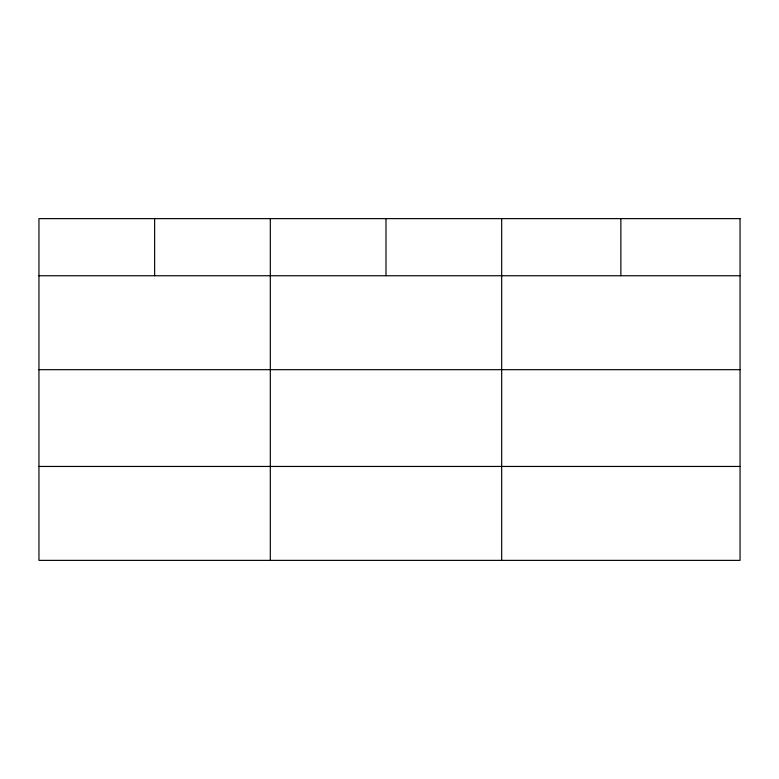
<?xml version="1.0" encoding="UTF-8"?>
<svg xmlns="http://www.w3.org/2000/svg" width="779" height="779" viewBox="0 0 779 779"><rect width="100%" height="100%" fill="white"/><g stroke="black" fill="none" stroke-linecap="round" stroke-linejoin="round"><path stroke-width="1.17" d="M38.95 275.747L740.05 275.747M38.95 369.674L740.05 369.674M38.95 466.446L740.05 466.446M620.863 218.626L620.863 275.747M501.676 218.626L501.676 560.374M385.994 218.626L385.994 275.747M270.313 218.626L270.313 560.374M154.632 218.626L154.632 275.747M740.05 218.626L38.95 218.626L38.95 560.374L740.05 560.374L740.05 218.626"/></g></svg>
